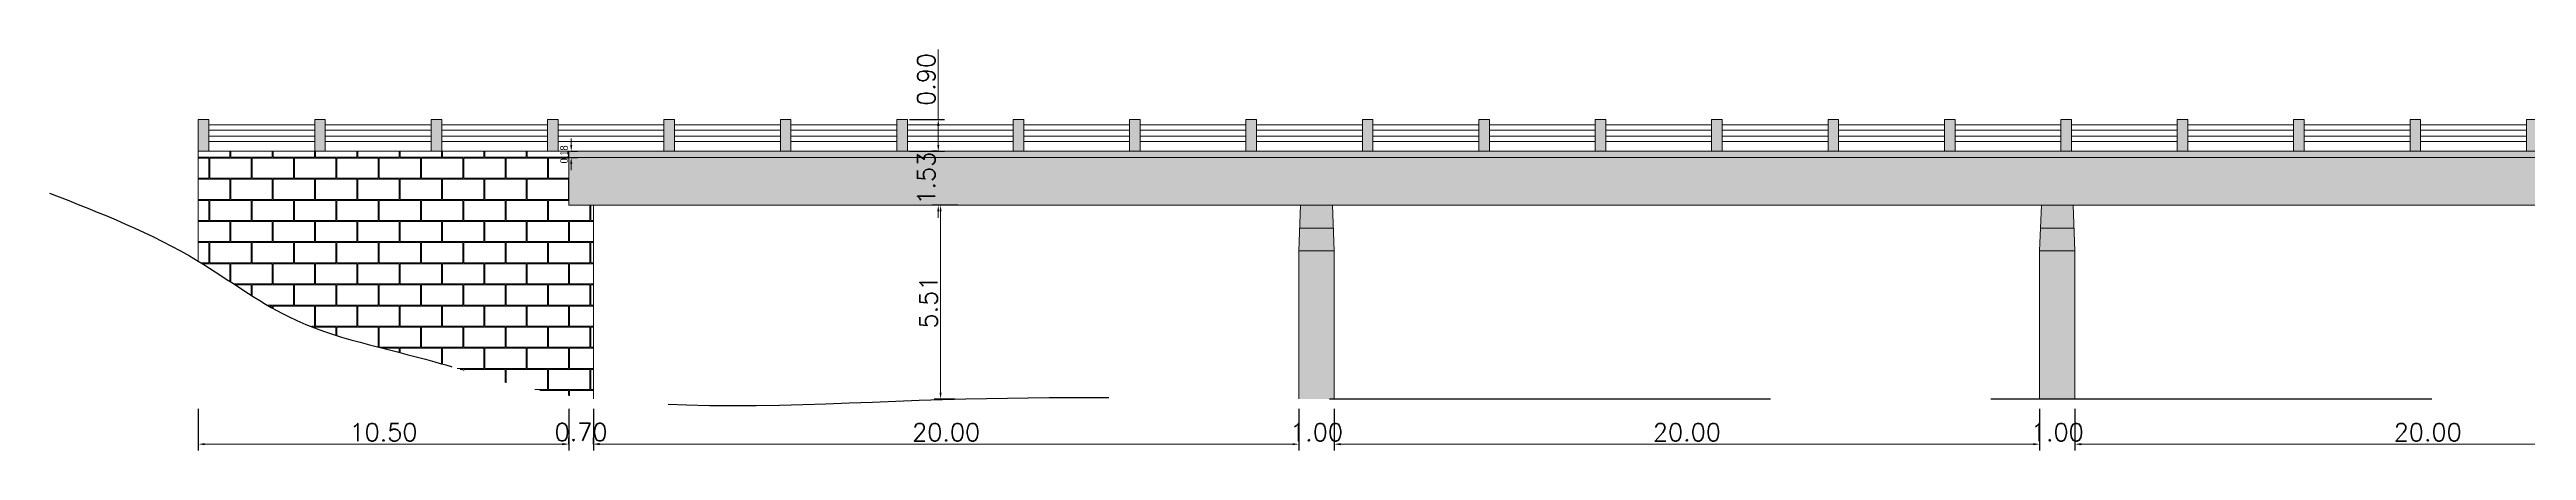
# Model space of a CAD drawing. Header units: inches. Extents: x 4 to 243, y -101 to 51.
# Drawn here: x 3.9 to 74.1, y -55.9 to -44.5 of the extents above; entities that cross this region are included whole.
import ezdxf

# ---------------------------------------------------------------- set-up
doc = ezdxf.new("R2010")
doc.units = ezdxf.units.IN
doc.header["$MEASUREMENT"] = 0
doc.linetypes.add('HIDDEN', pattern=[0.375, 0.25, -0.125])
for name, color, linetype, lineweight in [('dima', 7, 'Continuous', 0), ('hatch1', 251, 'Continuous', 0), ('Railing', 5, 'Continuous', 15), ('wall', 4, 'Continuous', 13)]:
    doc.layers.add(name, color=color, linetype=linetype, lineweight=lineweight)
doc.layers.add('ground', color=81, linetype='Continuous')
doc.styles.add('SIMPLEX', font='simplex.shx', dxfattribs={"height": 0.5})
doc.styles.get("Standard").update_dxf_attribs({"font": 'GARA.TTF'})
doc.styles.add('style1', font='txt.shx', dxfattribs={"height": 0.15})
doc.dimstyles.new('Standard$0', dxfattribs={"dimtxt": 1.2, "dimasz": 0.5, "dimexe": 0.28, "dimexo": 0.1625, "dimgap": 0.09, "dimtad": 0, "dimzin": 0, "dimdsep": 46, "dimtxsty": 'style1', "dimblk": 'OPEN30', "dimcen": 0.09, "dimclrd": 1, "dimclre": 5, "dimclrt": 7, "dimadec": 0, "dimazin": 0, "dimtfac": 1, "dimtofl": 0, "dimtmove": 0, "dimatfit": 3, "dimfxl": 0.18, "dimfxlon": 1, "dimtolj": 1, "dimtzin": 0, "dimarcsym": 0})

# ---------------------------------------------------------------- blocks, each defined once
blk = doc.blocks.new('*D3')
at = {"layer": 'Defpoints', "color": 0}
for p in [(19.274, -54.461), (39.274, -54.461), (39.274, -55.748)]:
    blk.add_point(p, dxfattribs=at)
at = {"layer": 'dima', "color": 21, "lineweight": -2}
for p, q in [((19.274, -54.748), (19.274, -55.928)), ((39.274, -54.748), (39.274, -55.928))]:
    blk.add_line(p, q, dxfattribs=at)
at = {"layer": 'dima', "color": 253}
blk.add_line((19.454, -55.748), (39.094, -55.748), dxfattribs=at)
for points in [[(19.454, -55.718), (19.454, -55.778), (19.274, -55.748)], [(39.094, -55.718), (39.094, -55.778), (39.274, -55.748)]]:
    blk.add_solid(points, dxfattribs=at)
at = {"layer": 'dima', "insert": (29.274, -55.408), "char_height": 0.5, "attachment_point": 5, "style": 'SIMPLEX'}
blk.add_mtext('\\A1;20.00', dxfattribs=at)
blk = doc.blocks.new('*D4')
at = {"layer": 'Defpoints', "color": 0}
for p in [(39.274, -54.461), (40.274, -54.461), (40.274, -55.748)]:
    blk.add_point(p, dxfattribs=at)
at = {"layer": 'dima', "color": 21, "lineweight": -2}
for p, q in [((39.274, -54.748), (39.274, -55.928)), ((40.274, -54.748), (40.274, -55.928))]:
    blk.add_line(p, q, dxfattribs=at)
at = {"layer": 'dima', "color": 253}
for p, q in [((39.094, -55.748), (38.914, -55.748)), ((40.454, -55.748), (40.634, -55.748))]:
    blk.add_line(p, q, dxfattribs=at)
for points in [[(39.094, -55.718), (39.094, -55.778), (39.274, -55.748)], [(40.454, -55.718), (40.454, -55.778), (40.274, -55.748)]]:
    blk.add_solid(points, dxfattribs=at)
at = {"layer": 'dima', "insert": (39.774, -55.408), "char_height": 0.5, "attachment_point": 5, "style": 'SIMPLEX'}
blk.add_mtext('\\A1;1.00', dxfattribs=at)
blk = doc.blocks.new('*D5')
at = {"layer": 'Defpoints', "color": 0}
for p in [(40.274, -54.461), (60.274, -54.461), (60.274, -55.748)]:
    blk.add_point(p, dxfattribs=at)
at = {"layer": 'dima', "color": 21, "lineweight": -2}
for p, q in [((40.274, -54.748), (40.274, -55.928)), ((60.274, -54.748), (60.274, -55.928))]:
    blk.add_line(p, q, dxfattribs=at)
at = {"layer": 'dima', "color": 253}
blk.add_line((40.454, -55.748), (60.094, -55.748), dxfattribs=at)
for points in [[(40.454, -55.718), (40.454, -55.778), (40.274, -55.748)], [(60.094, -55.718), (60.094, -55.778), (60.274, -55.748)]]:
    blk.add_solid(points, dxfattribs=at)
at = {"layer": 'dima', "insert": (50.274, -55.408), "char_height": 0.5, "attachment_point": 5, "style": 'SIMPLEX'}
blk.add_mtext('\\A1;20.00', dxfattribs=at)
blk = doc.blocks.new('*D6')
at = {"layer": 'Defpoints', "color": 0}
for p in [(60.274, -54.461), (61.274, -54.461), (61.274, -55.748)]:
    blk.add_point(p, dxfattribs=at)
at = {"layer": 'dima', "color": 21, "lineweight": -2}
for p, q in [((60.274, -54.748), (60.274, -55.928)), ((61.274, -54.748), (61.274, -55.928))]:
    blk.add_line(p, q, dxfattribs=at)
at = {"layer": 'dima', "color": 253}
for p, q in [((60.094, -55.748), (59.914, -55.748)), ((61.454, -55.748), (61.634, -55.748))]:
    blk.add_line(p, q, dxfattribs=at)
for points in [[(60.094, -55.718), (60.094, -55.778), (60.274, -55.748)], [(61.454, -55.718), (61.454, -55.778), (61.274, -55.748)]]:
    blk.add_solid(points, dxfattribs=at)
at = {"layer": 'dima', "insert": (60.774, -55.408), "char_height": 0.5, "attachment_point": 5, "style": 'SIMPLEX'}
blk.add_mtext('\\A1;1.00', dxfattribs=at)
blk = doc.blocks.new('*D7')
at = {"layer": 'Defpoints', "color": 0}
for p in [(61.274, -54.461), (81.274, -54.461), (81.274, -55.748)]:
    blk.add_point(p, dxfattribs=at)
at = {"layer": 'dima', "color": 21, "lineweight": -2}
for p, q in [((61.274, -54.748), (61.274, -55.928)), ((81.274, -54.748), (81.274, -55.928))]:
    blk.add_line(p, q, dxfattribs=at)
at = {"layer": 'dima', "color": 253}
blk.add_line((61.454, -55.748), (81.094, -55.748), dxfattribs=at)
for points in [[(61.454, -55.718), (61.454, -55.778), (61.274, -55.748)], [(81.094, -55.718), (81.094, -55.778), (81.274, -55.748)]]:
    blk.add_solid(points, dxfattribs=at)
at = {"layer": 'dima', "insert": (71.274, -55.408), "char_height": 0.5, "attachment_point": 5, "style": 'SIMPLEX'}
blk.add_mtext('\\A1;20.00', dxfattribs=at)
blk = doc.blocks.new('*D26')
at = {"layer": 'Defpoints', "color": 0}
for p in [(29.671, -48.961), (29.116, -54.467), (29.589, -54.467)]:
    blk.add_point(p, dxfattribs=at)
at = {"layer": 'dima', "color": 21, "lineweight": -2}
for p, q in [((29.609, -48.961), (28.936, -48.961)), ((29.526, -54.467), (28.936, -54.467))]:
    blk.add_line(p, q, dxfattribs=at)
at = {"layer": 'dima', "color": 253}
blk.add_line((29.116, -49.141), (29.116, -54.287), dxfattribs=at)
for points in [[(29.086, -49.141), (29.146, -49.141), (29.116, -48.961)], [(29.086, -54.287), (29.146, -54.287), (29.116, -54.467)]]:
    blk.add_solid(points, dxfattribs=at)
at = {"layer": 'dima', "insert": (28.776, -51.714), "char_height": 0.5, "attachment_point": 5, "rotation": 90, "style": 'SIMPLEX'}
blk.add_mtext('\\A1;5.51', dxfattribs=at)
blk = doc.blocks.new('*D27')
at = {"layer": 'Defpoints', "color": 0}
for p in [(29.051, -47.431), (29.116, -47.431), (29.116, -48.961)]:
    blk.add_point(p, dxfattribs=at)
at = {"layer": 'dima', "color": 21, "lineweight": -2}
for p, q in [((29.053, -47.431), (28.871, -47.431)), ((29.053, -48.961), (28.871, -48.961))]:
    blk.add_line(p, q, dxfattribs=at)
at = {"layer": 'dima', "color": 253}
for p, q in [((29.051, -47.251), (29.051, -47.071)), ((29.051, -49.141), (29.051, -49.321))]:
    blk.add_line(p, q, dxfattribs=at)
for points in [[(29.021, -47.251), (29.081, -47.251), (29.051, -47.431)], [(29.021, -49.141), (29.081, -49.141), (29.051, -48.961)]]:
    blk.add_solid(points, dxfattribs=at)
at = {"layer": 'dima', "insert": (28.711, -48.196), "char_height": 0.5, "attachment_point": 5, "rotation": 90, "style": 'SIMPLEX'}
blk.add_mtext('\\A1;1.53', dxfattribs=at)
blk = doc.blocks.new('*D28')
at = {"layer": 'Defpoints', "color": 0}
for p in [(28.174, -46.531), (29.051, -46.531), (28.174, -47.431)]:
    blk.add_point(p, dxfattribs=at)
at = {"layer": 'dima', "color": 253}
for p, q in [((29.051, -44.541), (29.051, -46.531)), ((29.051, -47.251), (29.051, -46.711))]:
    blk.add_line(p, q, dxfattribs=at)
at = {"layer": 'dima', "color": 21, "lineweight": -2}
for p, q in [((28.237, -46.531), (29.231, -46.531)), ((28.237, -47.431), (29.231, -47.431))]:
    blk.add_line(p, q, dxfattribs=at)
at = {"layer": 'dima', "color": 253}
for points in [[(29.021, -46.711), (29.081, -46.711), (29.051, -46.531)], [(29.021, -47.251), (29.081, -47.251), (29.051, -47.431)]]:
    blk.add_solid(points, dxfattribs=at)
at = {"layer": 'dima', "insert": (28.711, -45.393), "char_height": 0.5, "attachment_point": 5, "rotation": 90, "style": 'SIMPLEX'}
blk.add_mtext('\\A1;0.90', dxfattribs=at)
blk = doc.blocks.new('*D29')
at = {"layer": 'Defpoints', "color": 0}
for p in [(18.574, -47.431), (18.574, -47.611), (18.646, -47.431)]:
    blk.add_point(p, dxfattribs=at)
at = {"layer": 'dima', "color": 21, "lineweight": -2}
for p, q in [((18.637, -47.431), (18.826, -47.431)), ((18.637, -47.611), (18.826, -47.611))]:
    blk.add_line(p, q, dxfattribs=at)
at = {"layer": 'dima', "color": 253}
for p, q in [((18.646, -47.251), (18.646, -47.071)), ((18.646, -47.791), (18.646, -47.971))]:
    blk.add_line(p, q, dxfattribs=at)
for points in [[(18.616, -47.251), (18.676, -47.251), (18.646, -47.431)], [(18.616, -47.791), (18.676, -47.791), (18.646, -47.611)]]:
    blk.add_solid(points, dxfattribs=at)
at = {"layer": 'dima', "insert": (18.443, -47.521), "char_height": 0.22, "attachment_point": 5, "rotation": 90}
blk.add_mtext('\\A1;0.18', dxfattribs=at)
blk = doc.blocks.new('*D57')
at = {"layer": 'Defpoints', "color": 0}
for p in [(8.074, -47.431), (18.574, -47.431), (8.074, -55.748)]:
    blk.add_point(p, dxfattribs=at)
at = {"layer": 'dima', "color": 21, "lineweight": -2}
for p, q in [((8.074, -54.748), (8.074, -55.928)), ((18.574, -54.748), (18.574, -55.928))]:
    blk.add_line(p, q, dxfattribs=at)
at = {"layer": 'dima', "color": 253}
blk.add_line((18.394, -55.748), (8.254, -55.748), dxfattribs=at)
for points in [[(8.254, -55.718), (8.254, -55.778), (8.074, -55.748)], [(18.394, -55.718), (18.394, -55.778), (18.574, -55.748)]]:
    blk.add_solid(points, dxfattribs=at)
at = {"layer": 'dima', "insert": (13.324, -55.408), "char_height": 0.5, "attachment_point": 5, "style": 'SIMPLEX'}
blk.add_mtext('\\A1;10.50', dxfattribs=at)
blk = doc.blocks.new('*D58')
at = {"layer": 'Defpoints', "color": 0}
for p in [(18.574, -55.748), (19.274, -55.744), (19.274, -55.748)]:
    blk.add_point(p, dxfattribs=at)
at = {"layer": 'dima', "color": 253}
for p, q in [((18.394, -55.744), (18.214, -55.744)), ((19.454, -55.744), (19.634, -55.744))]:
    blk.add_line(p, q, dxfattribs=at)
at = {"layer": 'dima', "color": 21, "lineweight": -2}
for p, q in [((18.574, -55.744), (18.574, -55.564)), ((19.274, -55.744), (19.274, -55.564))]:
    blk.add_line(p, q, dxfattribs=at)
at = {"layer": 'dima', "color": 253}
for points in [[(18.394, -55.714), (18.394, -55.774), (18.574, -55.744)], [(19.454, -55.714), (19.454, -55.774), (19.274, -55.744)]]:
    blk.add_solid(points, dxfattribs=at)
at = {"layer": 'dima', "insert": (18.924, -55.404), "char_height": 0.5, "attachment_point": 5, "style": 'SIMPLEX'}
blk.add_mtext('\\A1;0.70', dxfattribs=at)

msp = doc.modelspace()

# ---------------------------------------------------------------- hatches: boundary and pattern name
at = {"layer": 'hatch1'}
h = msp.add_hatch(dxfattribs=at)
h.set_pattern_fill('AR-SAND', color=256, scale=0.065, style=0)
h.set_pattern_definition([(37.5, (-1e-14, -55.11365), (-0.00409457, 0.125243545), [0, -0.0988, 0, -0.1105, 0, -0.105625]), (7.5, (-1e-14, -55.11365), (0.11503549, 0.1834395), [0, -0.0533, 0, -0.08905, 0, -0.034125]), (327.5, (-0.07995, -55.11365), (0.20241922, 0.00036784), [0, -0.0325, 0, -0.117, 0, -0.15275]), (317.5, (-0.07995, -55.11365), (0.19539823, 0.05704891), [0, -0.01625, 0, -0.0767, 0, -0.08775])])
h.paths.add_polyline_path([(219.274, -47.431), (219.574, -47.431), (219.574, -46.531), (219.274, -46.531)])
h.paths.add_polyline_path([(216.274, -46.531), (215.974, -46.531), (215.974, -47.431), (216.274, -47.431)])
h.paths.add_polyline_path([(212.674, -47.431), (212.974, -47.431), (212.974, -46.531), (212.674, -46.531)])
h.paths.add_polyline_path([(209.374, -47.431), (209.674, -47.431), (209.674, -46.531), (209.374, -46.531)])
h.paths.add_polyline_path([(206.074, -47.431), (206.374, -47.431), (206.374, -46.531), (206.074, -46.531)])
h.paths.add_polyline_path([(203.074, -46.531), (202.774, -46.531), (202.774, -47.431), (203.074, -47.431)])
h.paths.add_polyline_path([(199.774, -46.531), (199.474, -46.531), (199.474, -47.431), (199.774, -47.431)])
h.paths.add_polyline_path([(196.474, -46.531), (196.174, -46.531), (196.174, -47.431), (196.474, -47.431)])
h.paths.add_polyline_path([(193.174, -46.531), (192.874, -46.531), (192.874, -47.431), (193.174, -47.431)])
h.paths.add_polyline_path([(189.874, -46.531), (189.574, -46.531), (189.574, -47.431), (189.874, -47.431)])
h.paths.add_polyline_path([(186.574, -46.531), (186.274, -46.531), (186.274, -47.431), (186.574, -47.431)])
h.paths.add_polyline_path([(182.974, -47.431), (183.274, -47.431), (183.274, -46.531), (182.974, -46.531)])
h.paths.add_polyline_path([(179.974, -46.531), (179.674, -46.531), (179.674, -47.431), (179.974, -47.431)])
h.paths.add_polyline_path([(176.674, -46.531), (176.374, -46.531), (176.374, -47.431), (176.674, -47.431)])
h.paths.add_polyline_path([(173.374, -46.531), (173.074, -46.531), (173.074, -47.431), (173.374, -47.431)])
h.paths.add_polyline_path([(169.774, -47.431), (170.074, -47.431), (170.074, -46.531), (169.774, -46.531)])
h.paths.add_polyline_path([(166.474, -47.431), (166.774, -47.431), (166.774, -46.531), (166.474, -46.531)])
h.paths.add_polyline_path([(163.474, -46.531), (163.174, -46.531), (163.174, -47.431), (163.474, -47.431)])
h.paths.add_polyline_path([(159.874, -47.431), (160.174, -47.431), (160.174, -46.531), (159.874, -46.531)])
h.paths.add_polyline_path([(156.574, -47.431), (156.874, -47.431), (156.874, -46.531), (156.574, -46.531)])
h.paths.add_polyline_path([(153.274, -47.431), (153.574, -47.431), (153.574, -46.531), (153.274, -46.531)])
h.paths.add_polyline_path([(150.274, -46.531), (149.974, -46.531), (149.974, -47.431), (150.274, -47.431)])
h.paths.add_polyline_path([(146.674, -47.431), (146.974, -47.431), (146.974, -46.531), (146.674, -46.531)])
h.paths.add_polyline_path([(143.674, -46.531), (143.374, -46.531), (143.374, -47.431), (143.674, -47.431)])
h.paths.add_polyline_path([(140.374, -46.531), (140.074, -46.531), (140.074, -47.431), (140.374, -47.431)])
h.paths.add_polyline_path([(137.074, -46.531), (136.774, -46.531), (136.774, -47.431), (137.074, -47.431)])
h.paths.add_polyline_path([(133.474, -47.431), (133.774, -47.431), (133.774, -46.531), (133.474, -46.531)])
h.paths.add_polyline_path([(130.174, -47.431), (130.474, -47.431), (130.474, -46.531), (130.174, -46.531)])
h.paths.add_polyline_path([(126.874, -47.431), (127.174, -47.431), (127.174, -46.531), (126.874, -46.531)])
h.paths.add_polyline_path([(123.874, -46.531), (123.574, -46.531), (123.574, -47.431), (123.874, -47.431)])
h.paths.add_polyline_path([(120.274, -47.431), (120.574, -47.431), (120.574, -46.531), (120.274, -46.531)])
h.paths.add_polyline_path([(117.274, -46.531), (116.974, -46.531), (116.974, -47.431), (117.274, -47.431)])
h.paths.add_polyline_path([(113.974, -46.531), (113.674, -46.531), (113.674, -47.431), (113.974, -47.431)])
h.paths.add_polyline_path([(110.674, -46.531), (110.374, -46.531), (110.374, -47.431), (110.674, -47.431)])
h.paths.add_polyline_path([(107.374, -46.531), (107.074, -46.531), (107.074, -47.431), (107.374, -47.431)])
h.paths.add_polyline_path([(103.774, -47.431), (104.074, -47.431), (104.074, -46.531), (103.774, -46.531)])
h.paths.add_polyline_path([(100.774, -46.531), (100.474, -46.531), (100.474, -47.431), (100.774, -47.431)])
h.paths.add_polyline_path([(97.474, -46.531), (97.174, -46.531), (97.174, -47.431), (97.474, -47.431)])
h.paths.add_polyline_path([(94.174, -46.531), (93.874, -46.531), (93.874, -47.431), (94.174, -47.431)])
h.paths.add_polyline_path([(90.574, -47.431), (90.874, -47.431), (90.874, -46.531), (90.574, -46.531)])
h.paths.add_polyline_path([(87.574, -46.531), (87.274, -46.531), (87.274, -47.431), (87.574, -47.431)])
h.paths.add_polyline_path([(83.974, -47.431), (84.274, -47.431), (84.274, -46.531), (83.974, -46.531)])
h.paths.add_polyline_path([(80.974, -46.531), (80.674, -46.531), (80.674, -47.431), (80.974, -47.431)])
h.paths.add_polyline_path([(77.374, -47.431), (77.674, -47.431), (77.674, -46.531), (77.374, -46.531)])
h.paths.add_polyline_path([(74.374, -46.531), (74.074, -46.531), (74.074, -47.431), (74.374, -47.431)])
h.paths.add_polyline_path([(70.774, -47.431), (71.074, -47.431), (71.074, -46.531), (70.774, -46.531)])
h.paths.add_polyline_path([(67.474, -47.431), (67.774, -47.431), (67.774, -46.531), (67.474, -46.531)])
h.paths.add_polyline_path([(64.174, -47.431), (64.474, -47.431), (64.474, -46.531), (64.174, -46.531)])
h.paths.add_polyline_path([(61.174, -46.531), (60.874, -46.531), (60.874, -47.431), (61.174, -47.431)])
h.paths.add_polyline_path([(57.574, -47.431), (57.874, -47.431), (57.874, -46.531), (57.574, -46.531)])
h.paths.add_polyline_path([(54.574, -46.531), (54.274, -46.531), (54.274, -47.431), (54.574, -47.431)])
h.paths.add_polyline_path([(51.274, -46.531), (50.974, -46.531), (50.974, -47.431), (51.274, -47.431)])
h.paths.add_polyline_path([(47.974, -46.531), (47.674, -46.531), (47.674, -47.431), (47.974, -47.431)])
h.paths.add_polyline_path([(44.374, -47.431), (44.674, -47.431), (44.674, -46.531), (44.374, -46.531)])
h.paths.add_polyline_path([(41.074, -47.431), (41.374, -47.431), (41.374, -46.531), (41.074, -46.531)])
h.paths.add_polyline_path([(38.074, -46.531), (37.774, -46.531), (37.774, -47.431), (38.074, -47.431)])
h.paths.add_polyline_path([(34.774, -46.531), (34.474, -46.531), (34.474, -47.431), (34.774, -47.431)])
h.paths.add_polyline_path([(31.474, -46.531), (31.174, -46.531), (31.174, -47.431), (31.474, -47.431)])
h.paths.add_polyline_path([(28.174, -46.531), (27.874, -46.531), (27.874, -47.431), (28.174, -47.431)])
h.paths.add_polyline_path([(24.874, -46.531), (24.574, -46.531), (24.574, -47.431), (24.874, -47.431)])
h.paths.add_polyline_path([(21.574, -46.531), (21.274, -46.531), (21.274, -47.431), (21.574, -47.431)])
h.paths.add_polyline_path([(17.974, -47.431), (18.274, -47.431), (18.274, -46.531), (17.974, -46.531)])
h.paths.add_polyline_path([(14.674, -47.431), (14.974, -47.431), (14.974, -46.531), (14.674, -46.531)])
h.paths.add_polyline_path([(11.374, -47.431), (11.674, -47.431), (11.674, -46.531), (11.374, -46.531)])
h.paths.add_polyline_path([(8.374, -46.531), (8.074, -46.531), (8.074, -47.431), (8.374, -47.431)])
h = msp.add_hatch(dxfattribs=at)
h.set_pattern_fill('AR-B816C', color=256, scale=0.075, style=0)
h.set_pattern_definition([(0, (-1e-14, 164.7732), (0.6, 0.6), [1.171875, -0.028125]), (0, (-0.6, 164.80133), (0.6, 0.6), [1.171875, -0.028125]), (90, (-1e-14, 164.7732), (-0.6, 0.6), [-0.628125, 0.571875]), (90, (-0.0281, 164.7732), (-0.6, 0.6), [-0.628125, 0.571875])])
h.paths.add_polyline_path([(8.074, -50.555), (8.901, -51.08), (9.847, -51.691), (10.829, -52.221), (11.869, -52.621), (12.951, -52.934), (14.048, -53.214), (15.137, -53.515), (16.213, -53.844), (17.294, -54.138), (18.397, -54.347), (19.28, -54.456), (19.28, -48.961), (18.574, -48.961), (18.574, -47.431), (8.074, -47.431)])
h = msp.add_hatch(dxfattribs=at)
h.set_pattern_fill('AR-CONC', color=256, scale=0.15, style=0)
h.set_pattern_definition([(50, (-1e-14, 164.7732), (1.0758903, -0.0941282), [0.1125, -1.2375]), (355, (-1e-14, 164.7732), (-0.208127, 1.128288), [0.09, -0.99]), (100.4514, (0.0897, 164.7654), (0.867764, 1.0341593), [0.0956103, -1.051713]), (46.1842, (-1e-14, 165.0732), (1.6008616, -0.2482785), [0.16875, -1.85625]), (96.6356, (0.1334, 165.0525), (1.401994, 1.461177), [0.143415, -1.5775695]), (351.1842, (-1e-14, 165.0732), (1.401993, 1.461178), [0.135, -1.485]), (21, (0.15, 164.9982), (0.8953606, -0.6039283), [0.1125, -1.2375]), (326, (0.15, 164.9982), (0.364973, 1.087725), [0.09, -0.99]), (71.4514, (0.2246, 164.9479), (1.260334, 0.4837957), [0.0956103, -1.051713]), (37.5, (-1e-14, 164.7732), (0.0182398, 0.4993408), [0, -0.978, 0, -1.005, 0, -0.99375]), (7.5, (-1e-14, 164.7732), (0.3946043, 0.5916176), [0, -0.573, 0, -0.9555, 0, -0.37875]), (327.5, (-0.3345, 164.7732), (0.80073365, -0.0338323), [0, -0.375, 0, -1.17, 0, -1.5525]), (317.5, (-0.4845, 164.7732), (0.8747793, 0.1501575), [0, -0.4875, 0, -0.777, 0, -1.1025])])
h.paths.add_polyline_path([(207.874, -47.611), (18.574, -47.611), (18.574, -48.961), (207.874, -48.961)])
h.paths.add_polyline_path([(207.874, -47.431), (18.574, -47.431), (18.574, -47.611), (207.874, -47.611)])
h = msp.add_hatch(dxfattribs=at)
h.set_pattern_fill('AR-SAND', color=256, scale=0.15, style=0)
h.set_pattern_definition([(37.5, (-1e-14, 164.7732), (-0.009449, 0.28902357), [0, -0.228, 0, -0.255, 0, -0.24375]), (7.5, (-1e-14, 164.7732), (0.2654665, 0.4233219), [0, -0.123, 0, -0.2055, 0, -0.07875]), (327.5, (-0.1845, 164.7732), (0.46712128, 0.00084886), [0, -0.075, 0, -0.27, 0, -0.3525]), (317.5, (-0.1845, 164.7732), (0.450919, 0.13165133), [0, -0.0375, 0, -0.177, 0, -0.2025])])
h.paths.add_polyline_path([(40.274, -50.261), (39.274, -50.261), (39.274, -54.461), (40.274, -54.461)])
h.paths.add_polyline_path([(40.224, -48.961), (39.324, -48.961), (39.274, -50.261), (40.274, -50.261)])
h.paths.add_polyline_path([(61.274, -50.261), (60.274, -50.261), (60.274, -54.461), (61.274, -54.461)])
h.paths.add_polyline_path([(61.224, -48.961), (60.324, -48.961), (60.274, -50.261), (61.274, -50.261)])
h.paths.add_polyline_path([(82.274, -50.261), (81.274, -50.261), (81.274, -54.461), (82.274, -54.461)])
h.paths.add_polyline_path([(82.224, -48.961), (81.324, -48.961), (81.274, -50.261), (82.274, -50.261)])
h.paths.add_polyline_path([(103.274, -50.261), (102.274, -50.261), (102.274, -54.461), (103.274, -54.461)])
h.paths.add_polyline_path([(103.224, -48.961), (102.324, -48.961), (102.274, -50.261), (103.274, -50.261)])
h.paths.add_polyline_path([(124.274, -50.261), (123.274, -50.261), (123.274, -54.461), (124.274, -54.461)])
h.paths.add_polyline_path([(124.224, -48.961), (123.324, -48.961), (123.274, -50.261), (124.274, -50.261)])
h.paths.add_polyline_path([(145.274, -50.261), (144.274, -50.261), (144.274, -54.461), (145.274, -54.461)])
h.paths.add_polyline_path([(145.224, -48.961), (144.324, -48.961), (144.274, -50.261), (145.274, -50.261)])
h.paths.add_polyline_path([(166.274, -50.261), (165.274, -50.261), (165.274, -54.461), (166.274, -54.461)])
h.paths.add_polyline_path([(166.224, -48.961), (165.324, -48.961), (165.274, -50.261), (166.274, -50.261)])
h.paths.add_polyline_path([(187.274, -50.261), (186.274, -50.261), (186.274, -54.461), (187.274, -54.461)])
h.paths.add_polyline_path([(187.224, -48.961), (186.324, -48.961), (186.274, -50.261), (187.274, -50.261)])

# ---------------------------------------------------------------- linework, layer by layer
at = {"layer": 'ground', "linetype": 'HIDDEN', "ltscale": 50}
msp.add_spline([(3.857, -48.621), (8.074, -50.551), (10.628, -52.126), (14.775, -53.409), (17.256, -54.13), (19.28, -54.461), (29.829, -54.461), (39.274, -54.461), (39.923, -54.461), (40.274, -54.461), (50.767, -54.461), (60.274, -54.461), (60.906, -54.461), (61.274, -54.461), (70.94, -54.461), (81.274, -54.461), (81.815, -54.461), (82.274, -54.461), (93.11, -54.461), (102.274, -54.461), (102.848, -54.461), (103.274, -54.461), (113.563, -54.461), (123.274, -54.421), (123.847, -54.461), (124.274, -54.461), (133.808, -54.461), (144.274, -54.461), (144.819, -54.48), (145.274, -54.461), (155.837, -54.461), (165.274, -54.461), (165.863, -54.461), (166.274, -54.461), (177.197, -54.461), (186.274, -54.461), (186.827, -54.424), (187.274, -54.461), (198.074, -54.461), (207.274, -54.461), (210.6, -53.74), (214.215, -52.368), (219.022, -50.876), (221.679, -50.2), (225.503, -49.649)], degree=3, dxfattribs=at)
at = {"layer": 'Railing'}
for p, q in [((8.074, -46.531), (8.374, -46.531)), ((8.074, -47.431), (8.074, -46.531)), ((8.374, -47.431), (8.374, -46.531)), ((8.374, -46.681), (11.374, -46.681)), ((8.374, -46.831), (11.374, -46.831)), ((8.374, -47.003), (11.374, -47.003)), ((11.374, -47.431), (11.374, -46.531)), ((11.374, -46.531), (11.674, -46.531)), ((11.674, -47.431), (11.674, -46.531)), ((11.674, -46.681), (14.674, -46.681)), ((11.674, -46.831), (14.674, -46.831)), ((11.674, -47.003), (14.674, -47.003)), ((14.674, -47.431), (14.674, -46.531)), ((14.674, -46.531), (14.974, -46.531)), ((14.974, -47.431), (14.974, -46.531)), ((14.974, -46.681), (17.974, -46.681)), ((14.974, -46.831), (17.974, -46.831)), ((14.974, -47.003), (17.974, -47.003)), ((17.974, -47.431), (17.974, -46.531)), ((17.974, -46.531), (18.274, -46.531)), ((18.274, -47.431), (18.274, -46.531)), ((18.274, -46.681), (21.274, -46.681)), ((18.274, -46.831), (21.274, -46.831)), ((18.274, -47.003), (21.274, -47.003)), ((21.274, -47.431), (21.274, -46.531)), ((21.274, -46.531), (21.574, -46.531)), ((21.574, -47.431), (21.574, -46.531)), ((21.574, -46.681), (24.574, -46.681)), ((21.574, -46.831), (24.574, -46.831)), ((21.574, -47.003), (24.574, -47.003)), ((24.574, -47.431), (24.574, -46.531)), ((24.574, -46.531), (24.874, -46.531)), ((24.874, -47.431), (24.874, -46.531)), ((24.874, -46.681), (27.874, -46.681)), ((24.874, -46.831), (27.874, -46.831)), ((24.874, -47.003), (27.874, -47.003)), ((27.874, -47.431), (27.874, -46.531)), ((27.874, -46.531), (28.174, -46.531)), ((28.174, -47.431), (28.174, -46.531)), ((28.174, -46.681), (31.174, -46.681)), ((28.174, -46.831), (31.174, -46.831)), ((28.174, -47.003), (31.174, -47.003)), ((31.174, -47.431), (31.174, -46.531)), ((31.174, -46.531), (31.474, -46.531)), ((31.474, -47.431), (31.474, -46.531)), ((31.474, -46.681), (34.474, -46.681)), ((31.474, -46.831), (34.474, -46.831)), ((31.474, -47.003), (34.474, -47.003)), ((34.474, -47.431), (34.474, -46.531)), ((34.474, -46.531), (34.774, -46.531)), ((34.774, -47.431), (34.774, -46.531)), ((34.774, -46.681), (37.774, -46.681)), ((34.774, -46.831), (37.774, -46.831)), ((34.774, -47.003), (37.774, -47.003)), ((37.774, -47.431), (37.774, -46.531)), ((37.774, -46.531), (38.074, -46.531)), ((38.074, -47.431), (38.074, -46.531)), ((38.074, -46.681), (41.074, -46.681)), ((38.074, -46.831), (41.074, -46.831)), ((38.074, -47.003), (41.074, -47.003)), ((41.074, -47.431), (41.074, -46.531)), ((41.074, -46.531), (41.374, -46.531)), ((41.374, -47.431), (41.374, -46.531)), ((41.374, -46.681), (44.374, -46.681)), ((41.374, -46.831), (44.374, -46.831)), ((41.374, -47.003), (44.374, -47.003)), ((44.374, -47.431), (44.374, -46.531)), ((44.374, -46.531), (44.674, -46.531)), ((44.674, -47.431), (44.674, -46.531)), ((44.674, -46.681), (47.674, -46.681)), ((44.674, -46.831), (47.674, -46.831)), ((44.674, -47.003), (47.674, -47.003)), ((47.674, -47.431), (47.674, -46.531)), ((47.674, -46.531), (47.974, -46.531)), ((47.974, -47.431), (47.974, -46.531)), ((47.974, -46.681), (50.974, -46.681)), ((47.974, -46.831), (50.974, -46.831)), ((47.974, -47.003), (50.974, -47.003)), ((50.974, -47.431), (50.974, -46.531)), ((50.974, -46.531), (51.274, -46.531)), ((51.274, -47.431), (51.274, -46.531)), ((51.274, -46.681), (54.274, -46.681)), ((51.274, -46.831), (54.274, -46.831)), ((51.274, -47.003), (54.274, -47.003)), ((54.274, -47.431), (54.274, -46.531)), ((54.274, -46.531), (54.574, -46.531)), ((54.574, -47.431), (54.574, -46.531)), ((54.574, -46.681), (57.574, -46.681)), ((54.574, -46.831), (57.574, -46.831)), ((54.574, -47.003), (57.574, -47.003)), ((57.574, -47.431), (57.574, -46.531)), ((57.574, -46.531), (57.874, -46.531)), ((57.874, -47.431), (57.874, -46.531)), ((57.874, -46.681), (60.874, -46.681)), ((57.874, -46.831), (60.874, -46.831)), ((57.874, -47.003), (60.874, -47.003)), ((60.874, -47.431), (60.874, -46.531)), ((60.874, -46.531), (61.174, -46.531)), ((61.174, -47.431), (61.174, -46.531)), ((61.174, -46.681), (64.174, -46.681)), ((61.174, -46.831), (64.174, -46.831)), ((61.174, -47.003), (64.174, -47.003)), ((64.174, -47.431), (64.174, -46.531)), ((64.174, -46.531), (64.474, -46.531)), ((64.474, -47.431), (64.474, -46.531)), ((64.474, -46.681), (67.474, -46.681)), ((64.474, -46.831), (67.474, -46.831)), ((64.474, -47.003), (67.474, -47.003)), ((67.474, -47.431), (67.474, -46.531)), ((67.474, -46.531), (67.774, -46.531)), ((67.774, -47.431), (67.774, -46.531)), ((67.774, -46.681), (70.774, -46.681)), ((67.774, -46.831), (70.774, -46.831)), ((67.774, -47.003), (70.774, -47.003)), ((70.774, -47.431), (70.774, -46.531)), ((70.774, -46.531), (71.074, -46.531)), ((71.074, -47.431), (71.074, -46.531)), ((71.074, -46.681), (74.074, -46.681)), ((71.074, -46.831), (74.074, -46.831)), ((71.074, -47.003), (74.074, -47.003)), ((74.074, -47.431), (74.074, -46.531)), ((74.074, -46.531), (74.374, -46.531)), ((8.374, -47.153), (11.374, -47.153)), ((11.674, -47.153), (14.674, -47.153)), ((14.974, -47.153), (17.974, -47.153)), ((18.274, -47.153), (21.274, -47.153)), ((21.574, -47.153), (24.574, -47.153)), ((24.874, -47.153), (27.874, -47.153)), ((28.174, -47.153), (31.174, -47.153)), ((31.474, -47.153), (34.474, -47.153)), ((34.774, -47.153), (37.774, -47.153)), ((38.074, -47.153), (41.074, -47.153)), ((41.374, -47.153), (44.374, -47.153)), ((44.674, -47.153), (47.674, -47.153)), ((47.974, -47.153), (50.974, -47.153)), ((51.274, -47.153), (54.274, -47.153)), ((54.574, -47.153), (57.574, -47.153)), ((57.874, -47.153), (60.874, -47.153)), ((61.174, -47.153), (64.174, -47.153)), ((64.474, -47.153), (67.474, -47.153)), ((67.774, -47.153), (70.774, -47.153)), ((71.074, -47.153), (74.074, -47.153))]:
    msp.add_line(p, q, dxfattribs=at)
at = {"layer": 'wall'}
for p, q in [((8.074, -47.431), (220.974, -47.431)), ((8.074, -47.431), (8.074, -50.551)), ((18.574, -47.431), (18.574, -48.961)), ((18.574, -47.611), (207.974, -47.611)), ((18.574, -48.961), (207.974, -48.961)), ((19.274, -48.961), (19.274, -54.461)), ((39.274, -50.261), (39.324, -48.961)), ((40.274, -50.261), (40.224, -48.961)), ((60.274, -50.261), (60.324, -48.961)), ((61.274, -50.261), (61.224, -48.961)), ((39.299, -49.611), (40.249, -49.611)), ((60.299, -49.611), (61.249, -49.611)), ((39.274, -50.261), (39.274, -54.461)), ((39.274, -50.261), (40.274, -50.261)), ((40.274, -50.261), (40.274, -54.461)), ((60.274, -50.261), (60.274, -54.461)), ((60.274, -50.261), (61.274, -50.261)), ((61.274, -50.261), (61.274, -54.461))]:
    msp.add_line(p, q, dxfattribs=at)

# ---------------------------------------------------------------- dimensions: what is measured, and where the dimension line sits
at = {"layer": 'dima'}
dim = msp.add_linear_dim(base=(29.051, -46.531), p1=(28.174, -47.431), p2=(28.174, -46.531), angle=90, dimstyle='Standard$0', override={"dimtxt": 0.22, "dimasz": 0.18, "dimexe": 0.18, "dimexo": 0.0625, "dimtad": 1, "dimtxsty": 'SIMPLEX', "dimclrd": 253, "dimclre": 21, "dimclrt": 256, "dimtix": 1, "dimtmove": 1, "dimfxl": 1, "dimlwd": 65535}, dxfattribs=at)
dim.commit()
dim.dimension.update_dxf_attribs({"geometry": '*D28', "text_midpoint": (28.711, -45.393), "dimtype": 160})
dim = msp.add_linear_dim(base=(8.074, -55.748), p1=(18.574, -47.431), p2=(8.074, -47.431), dimstyle='Standard$0', override={"dimtxt": 0.22, "dimasz": 0.18, "dimexe": 0.18, "dimexo": 0.0625, "dimtad": 1, "dimtxsty": 'SIMPLEX', "dimclrd": 253, "dimclre": 21, "dimclrt": 256, "dimtix": 1, "dimtmove": 1, "dimfxl": 1, "dimlwd": 65535}, dxfattribs=at)
dim.commit()
dim.dimension.update_dxf_attribs({"geometry": '*D57', "text_midpoint": (13.324, -55.748), "dimtype": 160})
for base, p1, p2, override, picture, middle in [((18.646, -47.431), (18.574, -47.611), (18.574, -47.431), {"dimtxt": 0.22, "dimasz": 0.18, "dimexe": 0.18, "dimexo": 0.0625, "dimtad": 1, "dimtxsty": 'Standard', "dimclrd": 253, "dimclre": 21, "dimclrt": 256, "dimtix": 1, "dimtmove": 1, "dimfxl": 1, "dimlwd": 65535}, '*D29', (18.443, -47.521)), ((29.051, -47.431), (29.116, -48.961), (29.116, -47.431), {"dimtxt": 0.22, "dimasz": 0.18, "dimexe": 0.18, "dimexo": 0.0625, "dimtad": 1, "dimtxsty": 'SIMPLEX', "dimclrd": 253, "dimclre": 21, "dimclrt": 256, "dimtix": 1, "dimtmove": 1, "dimfxl": 1, "dimlwd": 65535}, '*D27', (28.711, -48.196)), ((29.116, -54.467), (29.671, -48.961), (29.589, -54.467), {"dimtxt": 0.22, "dimasz": 0.18, "dimexe": 0.18, "dimexo": 0.0625, "dimtad": 1, "dimtxsty": 'SIMPLEX', "dimclrd": 253, "dimclre": 21, "dimclrt": 256, "dimtix": 1, "dimtmove": 1, "dimfxl": 1, "dimlwd": 65535}, '*D26', (28.776, -51.714))]:
    dim = msp.add_linear_dim(base=base, p1=p1, p2=p2, angle=90, dimstyle='Standard$0', override=override, dxfattribs=at)
    dim.commit()
    dim.dimension.update_dxf_attribs({"geometry": picture, "text_midpoint": middle})
for base, p1, p2, picture, middle in [((39.274, -55.748), (19.274, -54.461), (39.274, -54.461), '*D3', (29.274, -55.408)), ((40.274, -55.748), (39.274, -54.461), (40.274, -54.461), '*D4', (39.774, -55.408)), ((60.274, -55.748), (40.274, -54.461), (60.274, -54.461), '*D5', (50.274, -55.408)), ((61.274, -55.748), (60.274, -54.461), (61.274, -54.461), '*D6', (60.774, -55.408)), ((81.274, -55.748), (61.274, -54.461), (81.274, -54.461), '*D7', (71.274, -55.408)), ((19.274, -55.744), (18.574, -55.748), (19.274, -55.748), '*D58', (18.924, -55.404))]:
    dim = msp.add_linear_dim(base=base, p1=p1, p2=p2, dimstyle='Standard$0', override={"dimtxt": 0.22, "dimasz": 0.18, "dimexe": 0.18, "dimexo": 0.0625, "dimtad": 1, "dimtxsty": 'SIMPLEX', "dimclrd": 253, "dimclre": 21, "dimclrt": 256, "dimtix": 1, "dimtmove": 1, "dimfxl": 1, "dimlwd": 65535}, dxfattribs=at)
    dim.commit()
    dim.dimension.update_dxf_attribs({"geometry": picture, "text_midpoint": middle})

doc.saveas('drawing.dxf')
